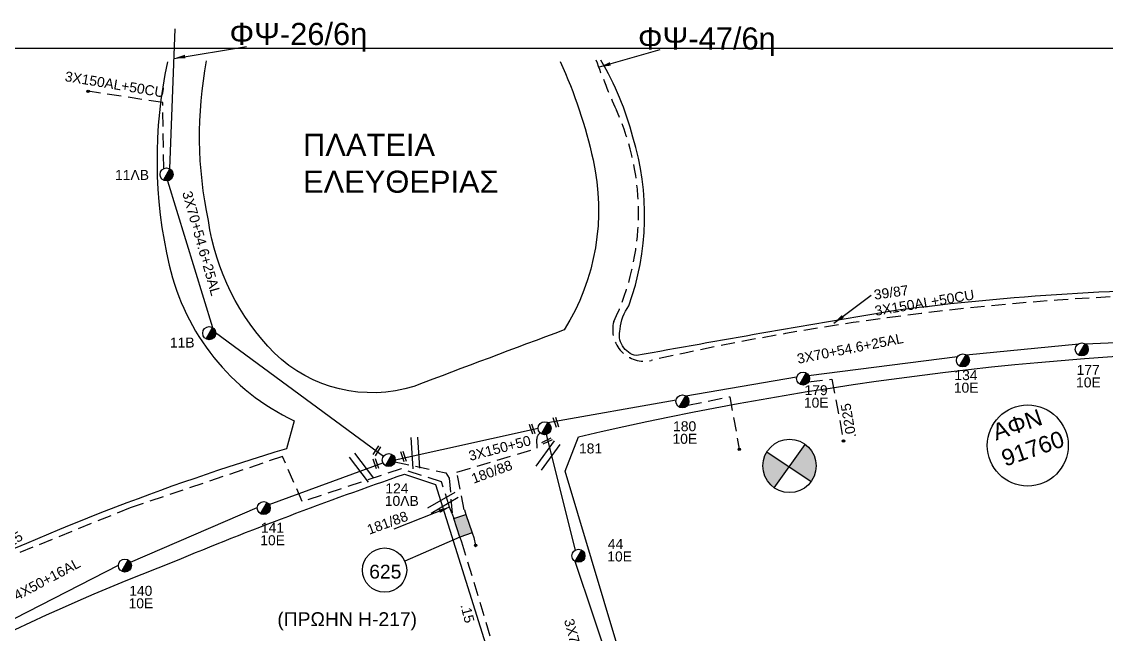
# Model space of a CAD drawing. Header units: millimetres. Extents: x 875 to 3140, y 727 to 1775.
# Drawn here: x 2015.8 to 2212.3, y 1649.9 to 1760.8 of the extents above; entities that cross this region are included whole.
import ezdxf
from ezdxf.enums import TextEntityAlignment as Align

# ---------------------------------------------------------------- set-up
doc = ezdxf.new("R2010")
doc.units = ezdxf.units.MM
doc.linetypes.add('DASHED', pattern=[19.05, 12.7, -6.35])
for name, color, linetype in [('Link Box 4 Διευθύνσεων', 7, 'Continuous'), ('Άγνωστα', 7, 'Continuous'), ('Γέφυρες Εναερίου Δικτύου', 7, 'Continuous'), ('Γυμνά εναέρια ΧΤ και ΦΟΠ (3Φ)   4x50+16AL', 7, 'Continuous'), ('Επιγραφές - Σχήματα', 7, 'Continuous'), ('Καλώδια ΧΤ   3x150+50AL', 7, 'DASHED'), ('Καλώδια ΧΤ   3x150+70AL', 7, 'DASHED'), ('Καλώδια ΧΤ   3x150AL+50CU', 7, 'DASHED'), ('Μηχανική τομή', 7, 'Continuous'), ('Στύλος ΦΜ', 7, 'Continuous'), ('Στύλος ΦΜ @ 1', 7, 'Continuous'), ('Συνδέσεις', 7, 'Continuous'), ('Συνεστραμμένα ΧΤ   3x70+54.6+25AL', 7, 'SYN_LINE'), ('Τομή', 7, 'Continuous'), ('Υπόβαθρο ΔΕΗ', 7, 'Continuous'), ('Υπόγεια Καλώδια Δικτύου ΧΤ   .15', 7, 'DASHED'), ('Υπόγεια καλώδια Παροχών ΧΤ   .0225', 7, 'DASHED')]:
    doc.layers.add(name, color=color, linetype=linetype)
doc.styles.add('ar', font='arial.ttf')
doc.styles.get("Standard").update_dxf_attribs({"font": 'arial.ttf'})
doc.linetypes.add('SYN_LINE', pattern='A,0.5,-0.0001,["/\\/\\/\\/",Standard,S=0.1,R=0,X=0,Y=-0.05],-0.25', length=0.7501)
doc.dimstyles.new('ISO-25', dxfattribs={"dimtxt": 2.5, "dimasz": 2.5, "dimexe": 1.25, "dimexo": 0.625, "dimtad": 1, "dimtxsty": 'Standard', "dimcen": 2.5, "dimadec": 0, "dimazin": 0, "dimtfac": 1, "dimtmove": 0, "dimatfit": 3, "dimfxl": 1, "dimarcsym": 0})

# ---------------------------------------------------------------- blocks, each defined once
blk = doc.blocks.new('ΥΠΑΡΧΩΝ ΤΣΙΜΕΝΤΕΝΙΟΣ ΣΤΥΛΟΣ')
at = {"layer": 'Στύλος ΦΜ'}
blk.add_hatch(color=256, dxfattribs=at).paths.add_polyline_path([(-1.29, -2.28, 0.574793), (2.62, 0, 0.268822), (1.3, 2.27)])
blk.add_line((-1.29, -2.28), (1.3, 2.27), dxfattribs=at)
blk.add_circle((0, 0), 2.62, dxfattribs=at)
at = {"layer": 'Στύλος ΦΜ', "flags": 4}
for tag, p in [('ΑΡΙΘΜΟΣ', (-4.68, 8.05)), ('ΤΥΠΟΣ', (-4.91, 3.03))]:
    blk.add_attdef(tag, p, '', height=4, dxfattribs=at)
blk = doc.blocks.new('LINK BOX 4 ΑΝΑΧΩΡΗΣΕΩΝ')
at = {"layer": 'Link Box 4 Διευθύνσεων', "ltscale": 40}
blk.add_hatch(color=256, dxfattribs=at).paths.add_polyline_path([(-3.54, 0), (-3.54, -4.67), (3.54, -4.67), (3.54, 0)])
for p, q in [((-3.54, 0), (-5.33, 0)), ((5.33, 0), (3.54, 0)), ((-3.54, -4.67), (-5.33, -4.67)), ((5.33, -4.67), (3.54, -4.67))]:
    blk.add_line(p, q, dxfattribs=at)
blk.add_lwpolyline([(-3.54, -4.67), (-3.54, 0), (3.54, 0), (3.54, -4.67)], close=True, dxfattribs=at)
blk = doc.blocks.new('ΤΟΜΗ')
at = {"layer": 'Τομή', "ltscale": 40}
for p, q in [((-5.68, 0), (5.68, 0)), ((5.68, -2.33), (-5.68, -2.33))]:
    blk.add_line(p, q, dxfattribs=at)
blk = doc.blocks.new('_ΣΥΝΔΕΣΗ')
at = {"layer": 'Συνδέσεις', "linetype": 'SYN_LINE', "ltscale": 40}
blk.add_hatch(color=256, dxfattribs=at).paths.add_polyline_path([(0.5, -0.01, 1), (-0.5, -0.01, 1)])
at = {"layer": 'Συνδέσεις'}
blk.add_circle((0, -0.01), 0.5, dxfattribs=at)
blk = doc.blocks.new('ΜΗΧΑΝΙΚΗ ΤΟΜΗ')
at = {"layer": 'Μηχανική τομή', "ltscale": 40}
for p, q in [((-1.89, 0.78), (1.89, 0.78)), ((1.89, 0), (-1.89, 0))]:
    blk.add_line(p, q, dxfattribs=at)

msp = doc.modelspace()

# ---------------------------------------------------------------- hatches: boundary and pattern name
at = {"layer": 'Επιγραφές - Σχήματα'}
h = msp.add_hatch(color=1, dxfattribs=at)
h.paths.add_polyline_path([(2157.75, 1684.3), (2154.85, 1680.23), (2158.81, 1677.56, 0.158648), (2159.73, 1680.4, 0.239646)])
h.paths.add_polyline_path([(2154.85, 1680.23), (2150.81, 1682.96, 0.140748), (2150.07, 1680.4, 0.245453), (2152.14, 1676.44)])

# ---------------------------------------------------------------- linework, layer by layer
at = {"layer": 'Άγνωστα'}
msp.add_circle((2198.05, 1684.1), 7.34, dxfattribs=at)
at = {"layer": 'Γέφυρες Εναερίου Δικτύου', "color": 6, "linetype": 'DASHED', "ltscale": 0.2}
msp.add_lwpolyline([(2136.45, 1691.39), (2144.08, 1692.92), (2145.8, 1683.42)], dxfattribs=at)
at = {"layer": 'Γυμνά εναέρια ΧΤ και ΦΟΠ (3Φ)   4x50+16AL', "color": 85}
for points in [[(2060.63, 1673.41), (2081.22, 1680.95)], [(2035.49, 1662.97), (2058.47, 1672.86)], [(2012.23, 1651.63), (2033.31, 1662.41)]]:
    msp.add_lwpolyline(points, dxfattribs=at)
at = {"layer": 'Επιγραφές - Σχήματα', "ltscale": 20}
msp.add_line((2095.18, 1667.51), (2085.2, 1663.15), dxfattribs=at)
at = {"layer": 'Επιγραφές - Σχήματα'}
msp.add_lwpolyline([(892.09, 1756.08), (2890.24, 1756.08), (2890.24, 1756.08)], dxfattribs=at)
at = {"layer": 'Επιγραφές - Σχήματα', "color": 1}
for points in [[(2152.14, 1676.44), (2157.75, 1684.3)], [(2150.81, 1682.96), (2158.81, 1677.56)]]:
    msp.add_lwpolyline(points, dxfattribs=at)
msp.add_circle((2154.9, 1680.4), 4.83, dxfattribs=at)
at = {"layer": 'Επιγραφές - Σχήματα', "ltscale": 20}
msp.add_circle((2081.54, 1661.54), 4, dxfattribs=at)
at = {"layer": 'Καλώδια ΧΤ   3x150+50AL', "color": 1, "ltscale": 0.2}
msp.add_lwpolyline([(2041.55, 1734.26), (2041.34, 1746.2), (2027.81, 1748.25)], dxfattribs=at)
at = {"layer": 'Καλώδια ΧΤ   3x150+70AL', "color": 6, "ltscale": 0.2}
msp.add_lwpolyline([(2095.98, 1672.46), (2094.64, 1679.26), (2109.2, 1683.62), (2109.13, 1685.25, -0.263809), (2109.71, 1686.37, -0.297067)], format="xyb", dxfattribs=at)
at = {"layer": 'Καλώδια ΧΤ   3x150AL+50CU', "color": 133, "ltscale": 0.2}
msp.add_lwpolyline([(2247.23, 1753.08), (2244.56, 1733.7), (2241.97, 1722.72), (2239.47, 1715.53, -0.265081), (2235.02, 1711.66), (2228.23, 1711.58, 0.050184), (2129.84, 1699.5, -0.562549), (2123.05, 1706.53, 0.221272), (2123.53, 1744.84, -0.018008), (2119.81, 1753.97, -1.43092)], format="xyb", dxfattribs=at)
at = {"layer": 'Συνεστραμμένα ΧΤ   3x70+54.6+25AL', "color": 1, "ltscale": 20}
for points in [[(2042.62, 1734.22), (2043.57, 1759.55)], [(2042.19, 1732.03), (2050.35, 1705.46)], [(2050.93, 1704.57), (2081.33, 1682.14)]]:
    msp.add_lwpolyline(points, dxfattribs=at)
at = {"layer": 'Συνεστραμμένα ΧΤ   3x70+54.6+25AL', "color": 6, "ltscale": 20}
for points in [[(2186.89, 1700.52), (2207.3, 1702.53)], [(2208.44, 1702.52), (2227.83, 1703.38)], [(2158.36, 1696.79), (2185.35, 1700.19)], [(2136.09, 1693.1), (2156.19, 1696.51)], [(2111.11, 1688.24), (2134.35, 1692.35)], [(2083.47, 1681.51), (2109.35, 1687.22)]]:
    msp.add_lwpolyline(points, dxfattribs=at)
at = {"layer": 'Συνεστραμμένα ΧΤ   3x70+54.6+25AL', "color": 151, "ltscale": 20}
for points in [[(2116.13, 1665.17), (2110.88, 1686.1)], [(2122.69, 1643.3), (2116.08, 1663.1)]]:
    msp.add_lwpolyline(points, dxfattribs=at)
at = {"layer": 'Υπόβαθρο ΔΕΗ'}
for points in [[(2042.2, 1753.58, 0.111018), (2042.51, 1716.74, 0.229586), (2065.16, 1688.57), (2063.74, 1683.5, 0.039648), (1998.78, 1658.2, 0.030576), (1962.78, 1637.12, -0.018194), (1945.54, 1638.84, 0.047457), (1940.07, 1686.97, 0.033448), (1926.89, 1728.94, 0.014871), (1916.54, 1754.09, 0.710876)], [(2113.37, 1753.65, -0.051701), (2119.3, 1735.81, -0.197305), (2114.09, 1705.04, 0.001559), (2086.85, 1694.79, -0.273677), (2061.57, 1700.82, -0.157549), (2049.61, 1724.84, -0.098893), (2049.29, 1753.73, 1.42293)], [(2238.21, 1715.37, -0.218613), (2234.01, 1712.43, 0.033459), (2172.63, 1708.33, 0.00304), (2127.16, 1700.37, -0.439769), (2124.22, 1705.18, -0.141543), (2125.79, 1709.38, 0.16288), (2126.51, 1739.94, 0.071359), (2120.72, 1753.85, 0.71501)], [(2514.41, 1625.59), (2481, 1569.57, 0.059767), (2383.83, 1615.34, 0.081298), (2234.7, 1633.78, 0.034826), (2139.17, 1622.01), (2130.67, 1624.57), (2114.23, 1679.42), (2116.66, 1685.68, -0.055188), (2250.49, 1701.68, -0.064496), (2398.15, 1678.3, -0.060424), (2514.41, 1625.59, -1.462523)], [(2085.16, 1678.92), (2090.78, 1677.02), (2109.54, 1617.21), (2106.98, 1611.93, 0.036785), (2028.84, 1576.07, 0.041973), (1970, 1536.92, 0.051287), (1913.58, 1484.79, 0.035159), (1875.97, 1432.87, 0.122834), (1853.09, 1371.35), (1841.7, 1365.24), (1808.5, 1380.09, -0.280101), (1804.92, 1386.8, 0.225889), (1803.36, 1407.94, 0.121794), (1793.28, 1422.05), (1804.7, 1444.7, -0.024796), (1848.55, 1514.31, -0.033695), (1893.17, 1567.76, -0.048491), (1954.87, 1616.68, -0.057442), (2043.42, 1663.11, -0.014813), (2085.16, 1678.92, -1.046826)]]:
    msp.add_lwpolyline(points, format="xyb", dxfattribs=at)
at = {"layer": 'Υπόγεια Καλώδια Δικτύου ΧΤ   .15', "color": 6, "ltscale": 0.2}
msp.add_line((2097.68, 1667.41), (2098.01, 1665.99), dxfattribs=at)
at = {"layer": 'Υπόγεια Καλώδια Δικτύου ΧΤ   .15', "color": 1, "ltscale": 0.2}
for points in [[(2093.77, 1671.72), (2093.3, 1672.91), (2091.86, 1677.5), (2084.52, 1679.87), (2066.63, 1673.93), (2063.06, 1682.1), (2035.46, 1672.81), (2010.45, 1662.68), (1988.56, 1650.67), (1963.88, 1635.13), (1942.97, 1638.59), (1942.79, 1640.74)], [(2083.42, 1681.12), (2092.63, 1679.15), (2093.24, 1678.15), (2093.77, 1671.72)]]:
    msp.add_lwpolyline(points, dxfattribs=at)
at = {"layer": 'Υπόγεια Καλώδια Δικτύου ΧΤ   .15', "color": 6, "ltscale": 0.2}
msp.add_lwpolyline([(2095.47, 1666.66), (2106.47, 1630.35), (2107.44, 1630.44, -0.725924), (2109.94, 1625.21)], format="xyb", dxfattribs=at)
at = {"layer": 'Υπόγεια καλώδια Παροχών ΧΤ   .0225', "color": 6, "ltscale": 0.2}
msp.add_lwpolyline([(2158.36, 1695.64), (2162.55, 1696.09), (2164.69, 1684.94)], dxfattribs=at)

# ---------------------------------------------------------------- block references
at = {"layer": 'Link Box 4 Διευθύνσεων', "xscale": 0.4999999999999573, "yscale": 0.4999999999999573, "zscale": 0.4999999999999573, "rotation": 108.5530929029393}
msp.add_blockref('LINK BOX 4 ΑΝΑΧΩΡΗΣΕΩΝ', (2094.62, 1669.19), dxfattribs=at)
at = {"layer": 'Μηχανική τομή'}
for p, xscale, yscale, zscale, rotation in [((2108.07, 1687.02), 0.5000000000000628, 0.5000000000000628, 0.5000000000000628, 288.1819623035607), ((2112.4, 1688.23), 0.5000000000000628, 0.5000000000000628, 0.5000000000000628, 288.1819623035607), ((2079.98, 1683.25), 0.5000000000000148, 0.5000000000000148, 0.5000000000000148, 238.8564489628371), ((2111.06, 1684.72), 0.4999999999999086, 0.4999999999999086, 0.4999999999999086, 25.66480515339274), ((2084.79, 1682.04), 0.5000000000000628, 0.5000000000000628, 0.5000000000000628, 288.1819623035607), ((2079.75, 1680.75), 0.5000000000000628, 0.5000000000000628, 0.5000000000000628, 288.1819623035607)]:
    msp.add_blockref('ΜΗΧΑΝΙΚΗ ΤΟΜΗ', p, dxfattribs=dict(at, xscale=xscale, yscale=yscale, zscale=zscale, rotation=rotation))
at = {"layer": 'Στύλος ΦΜ @ 1', "ltscale": 40}
ref = msp.add_blockref('ΥΠΑΡΧΩΝ ΤΣΙΜΕΝΤΕΝΙΟΣ ΣΤΥΛΟΣ', (2042.04, 1733.19), dxfattribs=dict(at, xscale=0.4499999999998181, yscale=0.4499999999998181, zscale=0.4499999999998181))
ref.add_attrib('ΤΥΠΟΣ', '11ΛB', (2032.7, 1732.19), dxfattribs={"layer": 'Στύλος ΦΜ', "height": 1.8, "flags": 4})
ref = msp.add_blockref('ΥΠΑΡΧΩΝ ΤΣΙΜΕΝΤΕΝΙΟΣ ΣΤΥΛΟΣ', (2049.76, 1704.44), dxfattribs=dict(at, xscale=0.4499999999998181, yscale=0.4499999999998181, zscale=0.4499999999998181))
ref.add_attrib('ΤΥΠΟΣ', '11B', (2042.64, 1701.83), dxfattribs={"layer": 'Στύλος ΦΜ', "height": 1.8, "flags": 4})
ref = msp.add_blockref('ΥΠΑΡΧΩΝ ΤΣΙΜΕΝΤΕΝΙΟΣ ΣΤΥΛΟΣ', (2207.85, 1701.49), dxfattribs=dict(at, xscale=0.4499999999998181, yscale=0.4499999999998181, zscale=0.4499999999998181))
ref.add_attrib('ΤΥΠΟΣ', '10E', (2206.81, 1694.62), dxfattribs={"layer": 'Στύλος ΦΜ', "height": 1.8, "flags": 4})
ref.add_attrib('ΑΡΙΘΜΟΣ', '177', (2206.91, 1696.89), dxfattribs={"layer": 'Στύλος ΦΜ', "height": 1.8, "flags": 4})
ref = msp.add_blockref('ΥΠΑΡΧΩΝ ΤΣΙΜΕΝΤΕΝΙΟΣ ΣΤΥΛΟΣ', (2186.3, 1699.5), dxfattribs=dict(at, xscale=0.4499999999998181, yscale=0.4499999999998181, zscale=0.4499999999998181))
ref.add_attrib('ΤΥΠΟΣ', '10E', (2184.66, 1693.67), dxfattribs={"layer": 'Στύλος ΦΜ', "height": 1.8, "flags": 4})
ref.add_attrib('ΑΡΙΘΜΟΣ', '134', (2184.77, 1695.94), dxfattribs={"layer": 'Στύλος ΦΜ', "height": 1.8, "flags": 4})
ref = msp.add_blockref('ΥΠΑΡΧΩΝ ΤΣΙΜΕΝΤΕΝΙΟΣ ΣΤΥΛΟΣ', (2157.34, 1696.22), dxfattribs=dict(at, xscale=0.4499999999998181, yscale=0.4499999999998181, zscale=0.4499999999998181))
ref.add_attrib('ΤΥΠΟΣ', '10E', (2157.5, 1690.96), dxfattribs={"layer": 'Στύλος ΦΜ', "height": 1.8, "flags": 4})
ref.add_attrib('ΑΡΙΘΜΟΣ', '179', (2157.61, 1693.22), dxfattribs={"layer": 'Στύλος ΦΜ', "height": 1.8, "flags": 4})
ref = msp.add_blockref('ΥΠΑΡΧΩΝ ΤΣΙΜΕΝΤΕΝΙΟΣ ΣΤΥΛΟΣ', (2135.5, 1692.08), dxfattribs=dict(at, xscale=0.4499999999998181, yscale=0.4499999999998181, zscale=0.4499999999998181))
ref.add_attrib('ΤΥΠΟΣ', '10E', (2133.69, 1684.41), dxfattribs={"layer": 'Στύλος ΦΜ', "height": 1.8, "flags": 4})
ref.add_attrib('ΑΡΙΘΜΟΣ', '180', (2133.8, 1686.68), dxfattribs={"layer": 'Στύλος ΦΜ', "height": 1.8, "flags": 4})
ref = msp.add_blockref('ΥΠΑΡΧΩΝ ΤΣΙΜΕΝΤΕΝΙΟΣ ΣΤΥΛΟΣ', (2110.53, 1687.22), dxfattribs=dict(at, xscale=0.4499999999998181, yscale=0.4499999999998181, zscale=0.4499999999998181))
ref.add_attrib('ΤΥΠΟΣ', '181', (2116.76, 1682.66), dxfattribs={"layer": 'Στύλος ΦΜ', "height": 1.8, "flags": 4})
ref = msp.add_blockref('ΥΠΑΡΧΩΝ ΤΣΙΜΕΝΤΕΝΙΟΣ ΣΤΥΛΟΣ', (2082.29, 1681.46), dxfattribs=dict(at, xscale=0.4499999999998181, yscale=0.4499999999998181, zscale=0.4499999999998181))
ref.add_attrib('ΤΥΠΟΣ', '10ΛB', (2081.57, 1673.16), dxfattribs={"layer": 'Στύλος ΦΜ', "height": 1.8, "flags": 4})
ref.add_attrib('ΑΡΙΘΜΟΣ', '124', (2081.68, 1675.43), dxfattribs={"layer": 'Στύλος ΦΜ', "height": 1.8, "flags": 4})
ref = msp.add_blockref('ΥΠΑΡΧΩΝ ΤΣΙΜΕΝΤΕΝΙΟΣ ΣΤΥΛΟΣ', (2059.65, 1672.77), dxfattribs=dict(at, xscale=0.4499999999998181, yscale=0.4499999999998181, zscale=0.4499999999998181))
ref.add_attrib('ΤΥΠΟΣ', '10E', (2059.01, 1666.04), dxfattribs={"layer": 'Στύλος ΦΜ', "height": 1.8, "flags": 4})
ref.add_attrib('ΑΡΙΘΜΟΣ', '141', (2059.11, 1668.3), dxfattribs={"layer": 'Στύλος ΦΜ', "height": 1.8, "flags": 4})
ref = msp.add_blockref('ΥΠΑΡΧΩΝ ΤΣΙΜΕΝΤΕΝΙΟΣ ΣΤΥΛΟΣ', (2116.66, 1664.12), dxfattribs=dict(at, xscale=0.4499999999998181, yscale=0.4499999999998181, zscale=0.4499999999998181))
ref.add_attrib('ΤΥΠΟΣ', '10E', (2121.88, 1663.1), dxfattribs={"layer": 'Στύλος ΦΜ', "height": 1.8, "flags": 4})
ref.add_attrib('ΑΡΙΘΜΟΣ', '44', (2121.98, 1665.36), dxfattribs={"layer": 'Στύλος ΦΜ', "height": 1.8, "flags": 4})
ref = msp.add_blockref('ΥΠΑΡΧΩΝ ΤΣΙΜΕΝΤΕΝΙΟΣ ΣΤΥΛΟΣ', (2034.49, 1662.35), dxfattribs=dict(at, xscale=0.4499999999998181, yscale=0.4499999999998181, zscale=0.4499999999998181))
ref.add_attrib('ΤΥΠΟΣ', '10E', (2035.15, 1654.62), dxfattribs={"layer": 'Στύλος ΦΜ', "height": 1.8, "flags": 4})
ref.add_attrib('ΑΡΙΘΜΟΣ', '140', (2035.26, 1656.88), dxfattribs={"layer": 'Στύλος ΦΜ', "height": 1.8, "flags": 4})
at = {"layer": 'Συνδέσεις', "xscale": 0.4500000000000455, "yscale": 0.4500000000000455, "zscale": 0.4500000000000455}
for p in [(2027.82, 1748.23), (2164.67, 1684.93), (2145.79, 1683.42), (2098.02, 1666)]:
    msp.add_blockref('_ΣΥΝΔΕΣΗ', p, dxfattribs=at)
at = {"layer": 'Τομή'}
for p, xscale, yscale, zscale, rotation in [((2086.54, 1682.72), 0.4999999999999247, 0.4999999999999247, 0.4999999999999247, 93.74112383949951), ((2110.65, 1682.63), 0.4999999999999216, 0.4999999999999216, 0.4999999999999216, 54.10542524604479), ((2076.89, 1679.72), 0.4999999999999816, 0.4999999999999816, 0.4999999999999816, 127.3137360738346), ((2091.85, 1674.24), 0.4999999999999034, 0.4999999999999034, 0.4999999999999034, 30.07021006753802)]:
    msp.add_blockref('ΤΟΜΗ', p, dxfattribs=dict(at, xscale=xscale, yscale=yscale, zscale=zscale, rotation=rotation))

# ---------------------------------------------------------------- texts
at = {"layer": 'Γυμνά εναέρια ΧΤ και ΦΟΠ (3Φ)   4x50+16AL', "ltscale": 20}
msp.add_text('4X50+16AL', height=1.8, rotation=28.024, dxfattribs=at).set_placement((2020.37, 1659.89), align=Align.MIDDLE)
at = {"layer": 'Επιγραφές - Σχήματα', "ltscale": 20, "attachment_point": 1, "style": 'ar'}
for s, insert, char_height, width in [('ΦΨ-26/6η', (2053.44, 1760.63), 4, 19.3816), ('ΦΨ-47/6η', (2127.44, 1759.81), 4, 19.3816), ('ΠΛΑΤΕΙΑ ΕΛΕΥΘΕΡΙΑΣ', (2066.76, 1740.54), 4, 19.3816), ('625', (2078.75, 1662.5), 2.5, 6.4298), ('(ΠΡΩΗΝ Η-217)', (2062.1, 1653.9), 2.5, 40.9109)]:
    msp.add_mtext(s, dxfattribs=dict(at, insert=insert, char_height=char_height, width=width))
at = {"layer": 'Επιγραφές - Σχήματα', "ltscale": 20, "char_height": 1.8, "attachment_point": 1, "style": 'ar'}
for s, insert, width, rotation in [('3Χ150ΑL+50CU', (2023.8, 1751.88), 25.796, 350.5534), ('39/87', (2170.07, 1712.27), 19.1197, 8.0746), ('3Χ150+50', (2096.58, 1683.03), 19.1197, 14.6286), ('180/88', (2097.04, 1678.85), 19.1197, 20.1999), ('181/88', (2078.13, 1669.61), 19.1197, 20.1999)]:
    msp.add_mtext(s, dxfattribs=dict(at, insert=insert, width=width, rotation=rotation))
at = {"layer": 'Επιγραφές - Σχήματα', "insert": (2191.34, 1687.81), "char_height": 3, "width": 157.7424, "attachment_point": 1, "rotation": 18.9876}
msp.add_mtext('ΑΦΝ\\P91760', dxfattribs=at)
at = {"layer": 'Καλώδια ΧΤ   3x150AL+50CU', "ltscale": 0.2}
msp.add_text('3X150AL+50CU', height=1.8, rotation=9.4147, dxfattribs=at).set_placement((2179.34, 1709.96), align=Align.MIDDLE)
at = {"layer": 'Συνεστραμμένα ΧΤ   3x70+54.6+25AL', "ltscale": 20}
for rotation, p in [(285.7518, (2048.37, 1720.71)), (11.1989, (2165.88, 1701.67)), (284.5362, (2117.36, 1643.21))]:
    msp.add_text('3X70+54.6+25AL', height=1.8, rotation=rotation, dxfattribs=at).set_placement(p, align=Align.MIDDLE)
at = {"layer": 'Υπόγεια Καλώδια Δικτύου ΧΤ   .15', "ltscale": 0.2}
for rotation, p in [(33.1242, (2014.24, 1666.96)), (284.3613, (2096.55, 1653.7))]:
    msp.add_text('.15', height=1.8, rotation=rotation, dxfattribs=at).set_placement(p, align=Align.MIDDLE)
at = {"layer": 'Υπόγεια καλώδια Παροχών ΧΤ   .0225', "ltscale": 0.2}
msp.add_text('.0225', height=1.8, rotation=99.8277, dxfattribs=at).set_placement((2165.56, 1688.6), align=Align.MIDDLE)

# ---------------------------------------------------------------- leaders
at = {"layer": 'Επιγραφές - Σχήματα', "ltscale": 40}
for points in [[(2043.44, 1754.21), (2056.52, 1756.34)], [(2120.5, 1752.65), (2131.49, 1755.84)], [(2162.95, 1706.26), (2169.71, 1711.34)], [(2093.3, 1672.91), (2083.18, 1668.95)]]:
    msp.add_leader(points, dimstyle='ISO-25', override={"dimasz": 2, "dimtad": 0}, dxfattribs=at)

doc.saveas('drawing.dxf')
